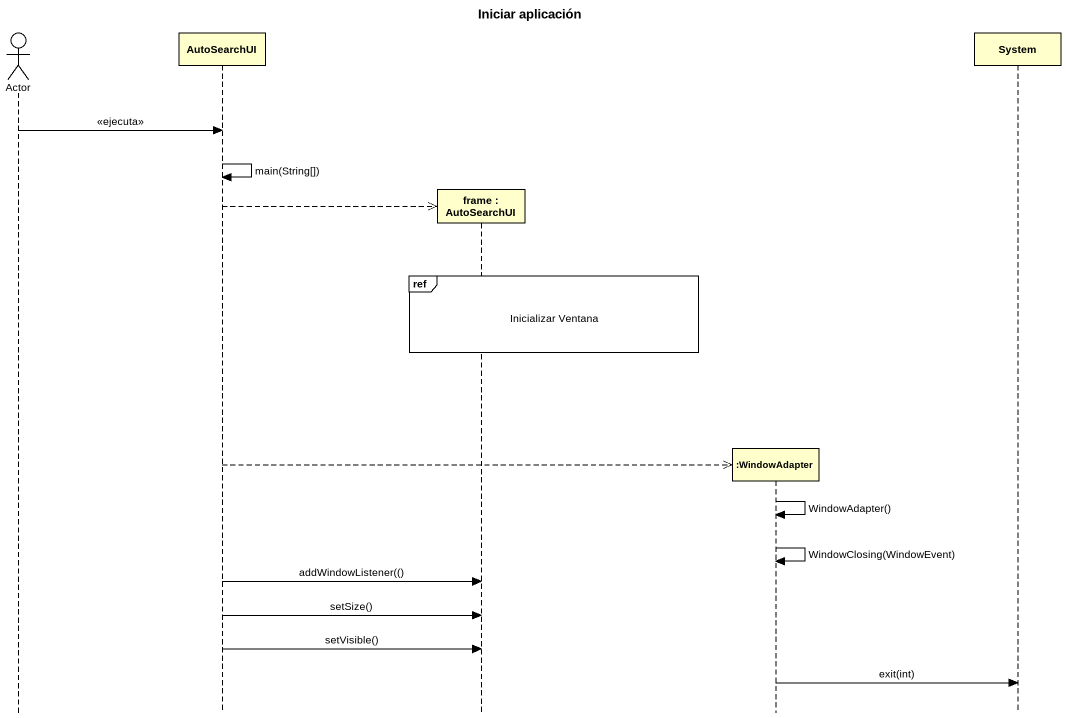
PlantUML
@startuml
title Iniciar aplicación
hide footbox
actor "Actor" as Actor_
participant AutoSearchUI
participant "frame : AutoSearchUI" as frame_
participant ":WindowAdapter" as WindowAdapter
participant System

Actor_ -> AutoSearchUI : <<ejecuta>>
AutoSearchUI -> AutoSearchUI : main(String[])
AutoSearchUI -->> frame_ **
ref over frame_ : Inicializar Ventana
AutoSearchUI -->> WindowAdapter **
WindowAdapter -> WindowAdapter : WindowAdapter()
WindowAdapter -> WindowAdapter : WindowClosing(WindowEvent)
AutoSearchUI -> frame_ : addWindowListener(()
AutoSearchUI -> frame_ : setSize()
AutoSearchUI -> frame_ : setVisible()
WindowAdapter -> System : exit(int)
@enduml
